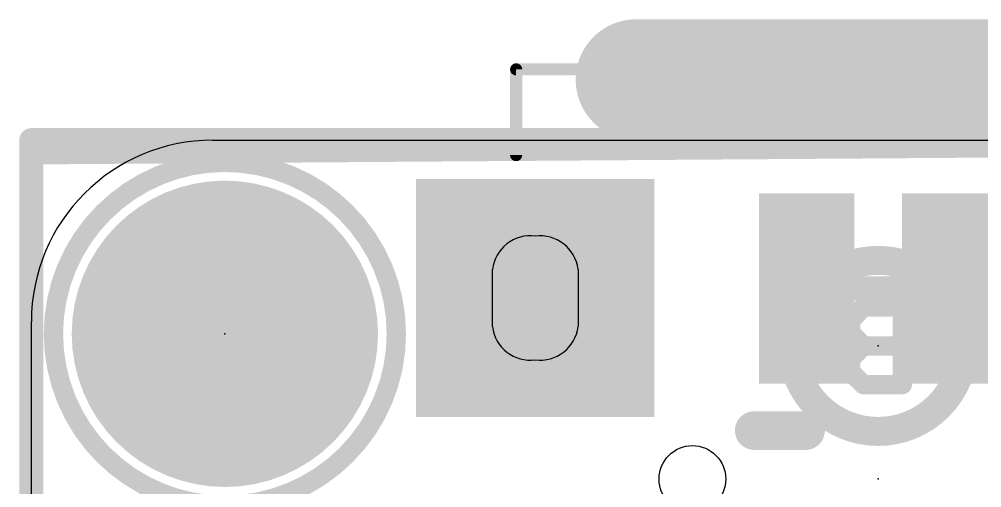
# Model space of a CAD drawing. Extents: x -0.1 to 17.9, y -0.1 to 29.2.
# Drawn here: x -0.13 to 9.98, y 24.29 to 29.21 of the extents above; entities that cross this region are included whole.
import ezdxf

# ---------------------------------------------------------------- set-up
doc = ezdxf.new("R2010")
doc.units = 0
for name, color, linetype in [('1', 12, 'CONTINUOUS'), ('16', 132, 'CONTINUOUS'), ('17', 110, 'CONTINUOUS'), ('20', 53, 'CONTINUOUS'), ('21', 40, 'CONTINUOUS'), ('22', 253, 'CONTINUOUS'), ('23', 53, 'CONTINUOUS'), ('24', 53, 'CONTINUOUS')]:
    doc.layers.add(name, color=color, linetype=linetype)

# ---------------------------------------------------------------- blocks, each defined once
blk = doc.blocks.new('ROUNDP')
at = {"const_width": 0.5}
blk.add_lwpolyline([(0, -0.25, 1), (0, 0.25, 1), (0, -0.25)], format="xyb", dxfattribs=at)
blk = doc.blocks.new('RECT')
blk.add_solid([(-0.5, -0.5), (0.5, -0.5), (-0.5, 0.5), (0.5, 0.5)])
blk = doc.blocks.new('SQUAREP')
blk.add_solid([(-0.5, -0.5), (0.5, -0.5), (-0.5, 0.5), (0.5, 0.5)])

msp = doc.modelspace()

# ---------------------------------------------------------------- linework, layer by layer
at = {"layer": '1'}
for points, const_width in [([(17.78, 27.94), (0, 27.94)], 0.254), ([(0, 27.94), (0, 0)], 0.254), ([(8.14, 26.384), (9.64, 26.384)], 0.254), ([(9.64, 26.384), (9.74, 26.284)], 0.254), ([(7.59, 24.892), (8.128, 24.892)], 0.4064)]:
    msp.add_lwpolyline(points, dxfattribs=dict(at, const_width=const_width))
for points, const_width in [([(0, 28.0035, 1), (0, 27.8765)], 0.127), ([(0.0635, 27.94, 1), (-0.0635, 27.94)], 0.127), ([(8.14, 26.4475, 1), (8.14, 26.3205)], 0.127), ([(9.6849, 26.4289, 1), (9.5951, 26.3391)], 0.127), ([(9.64, 26.3205, 1), (9.64, 26.4475)], 0.127), ([(9.6951, 26.2391, 1), (9.7849, 26.3289)], 0.127), ([(7.59, 24.9936, 1), (7.59, 24.7904)], 0.2032), ([(8.128, 24.7904, 1), (8.128, 24.9936)], 0.2032)]:
    msp.add_lwpolyline(points, format="xyb", dxfattribs=dict(at, const_width=const_width))
at = {"layer": '16', "const_width": 0.254}
for points in [[(17.78, 27.94), (0, 27.813)], [(0, 27.813), (0, 0)]]:
    msp.add_lwpolyline(points, dxfattribs=at)
at = {"layer": '16', "const_width": 0.127}
for points in [[(-0.0005, 27.8765, 1), (0.0005, 27.7495)], [(0.0635, 27.813, 1), (-0.0635, 27.813)]]:
    msp.add_lwpolyline(points, format="xyb", dxfattribs=at)
at = {"layer": '20'}
for p, q in [((1.905, 27.94), (15.875, 27.94)), ((4.84, 25.984), (4.84, 26.584)), ((5.74, 26.584), (5.74, 25.984)), ((0, 0), (0, 26.035))]:
    msp.add_line(p, q, dxfattribs=at)
at = {"layer": '20', "const_width": 1.27}
msp.add_lwpolyline([(6.35, 28.575), (11.43, 28.575)], dxfattribs=at)
at = {"layer": '20', "const_width": 0.635}
msp.add_lwpolyline([(6.35, 28.8925, 1), (6.35, 28.2575)], format="xyb", dxfattribs=at)
at = {"layer": '20'}
msp.add_circle((6.94, 24.384), 0.35, dxfattribs=at)
for centre, radius, start, end in [((1.905, 26.035), 1.905, 90, 180), ((5.24, 26.534), 0.4031, 82.875, 172.875), ((5.34, 26.534), 0.4031, 7.125, 97.125), ((5.24, 26.034), 0.4031, 187.125, 277.125), ((5.34, 26.034), 0.4031, 262.875, 352.875)]:
    msp.add_arc(centre, radius, start, end, dxfattribs=at)
at = {"layer": '21', "const_width": 0.127}
for points in [[(12.69, 28.684), (5.09, 28.684)], [(5.09, 28.684), (5.09, 27.784)]]:
    msp.add_lwpolyline(points, dxfattribs=at)
at = {"layer": '21'}
for points, const_width in [([(5.1217, 28.684, 1), (5.0583, 28.684)], 0.0635), ([(5.09, 28.7157, 1), (5.09, 28.6523)], 0.0635), ([(2.032, 24.108, 1), (2.032, 27.708, 1), (2.032, 24.108)], 0.2032), ([(5.0583, 27.784, 1), (5.1217, 27.784)], 0.0635)]:
    msp.add_lwpolyline(points, format="xyb", dxfattribs=dict(at, const_width=const_width))
at = {"layer": '22'}
for points, const_width in [([(8.89, 24.883, 1), (8.89, 26.679, 1), (8.89, 24.883)], 0.3048), ([(8.7373, 26.2389, 1), (8.7373, 26.1373)], 0.1016), ([(8.7732, 26.1522, 1), (8.7013, 26.224)], 0.1016), ([(9.1948, 26.1881, 1), (9.0932, 26.1881)], 0.1016), ([(9.144, 26.1373, 1), (9.144, 26.2389)], 0.1016), ([(8.6525, 26.0525, 1), (8.5509, 26.0525)], 0.1016), ([(8.5658, 26.0884, 1), (8.6376, 26.0166)], 0.1016), ([(8.6376, 25.9528, 1), (8.5658, 25.881)], 0.1016), ([(8.5509, 25.9169, 1), (8.6525, 25.9169)], 0.1016), ([(8.7373, 25.8321, 1), (8.7373, 25.7305)], 0.1016), ([(8.7732, 25.7454, 1), (8.7013, 25.8173)], 0.1016), ([(9.144, 25.7305, 1), (9.144, 25.8321)], 0.1016), ([(8.7013, 25.7454, 1), (8.7732, 25.8173)], 0.1016), ([(8.6525, 25.6458, 1), (8.5509, 25.6458)], 0.1016), ([(8.5658, 25.6817, 1), (8.6376, 25.6098)], 0.1016), ([(8.6376, 25.5461, 1), (8.5658, 25.4743)], 0.1016), ([(8.5509, 25.5102, 1), (8.6525, 25.5102)], 0.1016), ([(8.7373, 25.4254, 1), (8.7373, 25.3238)], 0.1016), ([(9.144, 25.3238, 1), (9.144, 25.4254)], 0.1016), ([(8.7013, 25.3387, 1), (8.7732, 25.4105)], 0.1016), ([(9.0932, 25.3746, 1), (9.1948, 25.3746)], 0.1016)]:
    msp.add_lwpolyline(points, format="xyb", dxfattribs=dict(at, const_width=const_width))
at = {"layer": '22', "const_width": 0.2032}
for points in [[(8.7373, 26.1881), (8.6017, 26.0525)], [(9.144, 26.1881), (8.7373, 26.1881)], [(9.144, 25.3746), (9.144, 26.1881)], [(8.6017, 26.0525), (8.6017, 25.9169)], [(8.6017, 25.9169), (8.7373, 25.7813)], [(8.7373, 25.7813), (8.6017, 25.6458)], [(9.144, 25.7813), (8.7373, 25.7813)], [(8.6017, 25.6458), (8.6017, 25.5102)], [(8.6017, 25.5102), (8.7373, 25.3746)], [(8.7373, 25.3746), (9.144, 25.3746)]]:
    msp.add_lwpolyline(points, dxfattribs=at)
at = {"layer": '23'}
for p in [(2.032, 25.908), (8.89, 24.384)]:
    msp.add_point(p, dxfattribs=at)
at = {"layer": '24'}
msp.add_point((8.89, 25.781), dxfattribs=at)

# ---------------------------------------------------------------- block references
at = {"layer": '1', "xscale": 2, "rotation": 270}
for p in [(8.14, 26.384), (9.64, 26.384)]:
    msp.add_blockref('RECT', p, dxfattribs=at)
at = {"layer": '17', "xscale": 3.216, "yscale": 3.216}
msp.add_blockref('ROUNDP', (2.032, 25.908), dxfattribs=at)
msp.add_blockref('ROUNDP', (2.032, 25.908), dxfattribs=at)
at = {"layer": '17', "xscale": 2.5, "yscale": 2.5, "rotation": 270}
msp.add_blockref('SQUAREP', (5.29, 26.284), dxfattribs=at)
msp.add_blockref('SQUAREP', (5.29, 26.284), dxfattribs=at)

doc.saveas('drawing.dxf')
